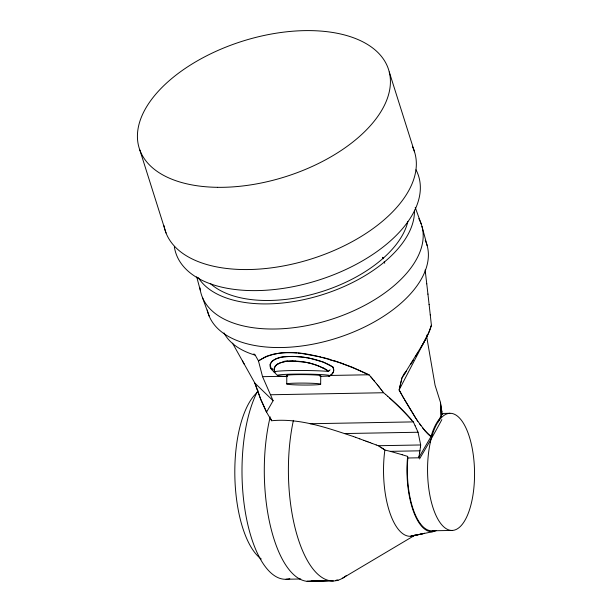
<?xml version="1.0" encoding="UTF-8"?>
<svg xmlns="http://www.w3.org/2000/svg" width="612" height="612" viewBox="0 0 612 612"><rect width="100%" height="100%" fill="white"/><g stroke="black" fill="none" stroke-linecap="round" stroke-linejoin="round"><path stroke-width="0.92" d="M286.745 383.915L286.806 375.439M320.657 384.252A16.975 0.972 0.4 0 0 296.147 383.15A16.975 0.972 0.4 0 0 294.326 384.818A16.975 0.972 0.4 0 0 320.657 384.252L320.742 375.753M292.59 361.003C286.156 361.057 272.753 362.166 274.451 371.415M442.155 413.995L441.367 408.173M416.305 428.354L418.057 432.24L420.681 444.962L420.475 446.814M420.475 446.798L419.618 453.01M441.367 408.181L440.449 402.306L435.063 385.231L426.725 336.906L426.939 335.047M419.61 453.025L418.883 456.934M418.883 456.942L418.715 457.799L407.852 457.998L407.623 456.376L402.222 454.747M430.259 314.836L431.406 325.27L429.907 329.99A58.729 5.936 -56.1 0 1 422.869 344.112L401.962 377.941L401.418 380.205M431.406 325.27L428.561 333.081A58.232 5.898 -56.1 0 1 422.387 344.969L420.352 348.526M399.644 387.656L399.108 389.951L402.053 395.268M399.636 387.717L399.827 386.891M399.804 386.968L400.003 386.134M399.98 386.218L400.179 385.376M400.156 385.468L400.363 384.619M400.34 384.719L400.539 383.869M400.516 383.969L400.715 383.12M400.692 383.219L400.898 382.37M400.875 382.469L401.074 381.628M401.051 381.72L401.25 380.886M401.235 380.962L401.434 380.144M401.594 379.455L401.778 378.698M333.494 371.545L332.293 373.634L329.631 375.76M401.962 377.941L404.578 372.915M426.725 336.906L399.108 389.951L401.074 393.508M253.873 353.851L255.235 355.159L258.471 360.912L262.556 376.671L273.105 400.722L266.541 412.128L271.598 420.742C299.857 417.988 327.114 427.887 353.598 436.586M418.715 457.799L431.032 436.524A58.576 23.485 89 0 1 441.13 417.124A85.718 34.364 89 0 0 440.563 404.165L440.449 402.306M418.164 352.252L415.823 356.153M413.322 360.223L410.683 364.454M406.467 371.056L403.492 375.615M330.044 369.786L329.508 370.321M329.225 370.597L328.376 371.43A29.713 1.706 0.4 0 0 291.878 370.558A29.713 1.706 0.4 0 0 274.865 372.387C262.143 363.796 277.618 356.085 286.118 356.674M272.21 361.026L270.16 364.247L270.955 368.087A41.616 14.52 8.4 0 0 272.753 369.22M272.524 360.766L275.53 359.037L280.204 357.569M329.18 376.043L329.623 375.76M329.103 376.089L320.489 376.38M342.299 578.363L415.158 535.049M266.021 356.452L258.471 360.912C283.784 344.51 316.764 355.656 343.08 363.681M266.817 356.13L273.143 354.256L279.6 353.193A41.639 14.527 8.3 0 1 286.982 352.734A41.96 14.642 8.4 0 1 296.598 353.025M280.908 362.679L281.474 362.495M413.268 535.768L424.613 533.289L410.652 536.265L434.183 531.392M280.832 357.439C292.046 355.358 303.651 356.674 314.644 359.374M286.745 356.62L292.689 356.429M311.615 581.171L331.306 580.482L307.117 581.316L333.379 580.964M262.556 376.671L287.671 376.219M330.067 375.462L369.051 374.766L372.823 379.249M270.856 394.755L383.617 392.736L385.736 394.541M441.719 413.46L449.851 413.307M310.116 423.741L413.329 421.89L415.127 425.776M345.237 433.541L418.057 432.24M376.227 444.955L378.293 445.727L420.681 444.962M383.227 448.902L385.208 450.118L390.311 451.35L420 450.814M286.056 579.258L300.76 578.983M432.347 530.78L452.283 530.436M291.947 361.011L305.541 362.235A27.356 10.679 9.5 0 1 308.593 362.885M293.492 356.436L302.221 357.048M298.006 353.139L300.836 353.415M302.267 353.575L320.795 356.964M302.971 357.148L307.346 357.806M304.677 362.082L303.284 361.853A27.211 10.266 9.5 0 0 300.002 361.447A28.588 10.94 9.6 0 0 295.367 361.065M308.157 357.943L309.626 358.227M305.403 362.212C313.512 363.819 321.698 366.404 328.376 371.43M310.353 358.38L323.274 362.12L332.859 366.978A41.616 14.52 8.4 0 1 333.494 371.545M441.573 413.735L442.17 413.888M322.18 357.301L326.28 358.372M315.432 359.581L316.832 359.971M390.311 451.35L402.237 454.747M327.627 358.739L330.289 359.496M317.521 360.17L321.461 361.447M334.221 360.69L352.022 367.116L369.051 374.766M355.58 437.312L359.825 438.873M353.514 436.555L355.679 437.351M363.842 440.349L366.014 441.153M359.711 438.835L363.949 440.395M367.973 441.879L370.122 442.675M365.907 441.114L368.064 441.918M322.149 361.692L324.016 362.411M372.104 443.409L376.25 444.962M370.038 442.644L372.165 443.44M324.628 362.656L328.59 364.469M329.126 364.744L332.859 366.978M378.293 445.727L379.547 446.531M379.524 446.515L379.968 446.791M379.937 446.775L381.207 447.594M381.582 447.831L383.25 448.925M381.169 447.571L382.033 448.122M382.439 448.389L382.844 448.657M383.632 449.17L384.038 449.438M385.69 394.503L387.809 396.354M387.733 396.293L391.864 399.988A432.516 188.817 11.2 0 1 411.692 420.069A442.683 193.254 11.2 0 0 395.673 403.538L389.76 398.091M273.105 400.722L254.875 383.12L232.506 343.141M274.092 372.035L277.458 375.431M411.715 420.069L413.329 421.89M370.918 376.969L371.844 378.078M372.769 379.188L375.592 382.615M373.695 380.304L374.613 381.421M375.531 382.546L376.502 383.739M376.441 383.67L377.413 384.864M377.352 384.795L379.211 387.113M378.262 385.92L380.106 388.238M380.06 388.184L380.985 389.362M422.502 427.742L427.467 433.495A76.668 30.738 89 0 0 431.032 436.547L425.08 430.909L417.889 421.37M380.955 389.324L381.873 390.487M381.85 390.456L382.745 391.611M382.737 391.596L383.617 392.736M420.934 425.669L419.411 423.558M416.397 419.144L417.897 421.377M416.902 419.901L417.392 420.635M415.9 418.394L416.405 419.166M415.923 418.432L404.762 400.064M415.441 417.698L402.872 396.721M404.012 398.756L401.931 395.038M242.482 360.988L244.448 364.515M415.12 425.768L416.305 428.362M274.566 371.736L274.865 372.387A33.698 13.082 9.5 0 1 274.1 369.181M382.745 257.308L383.319 258.761M271.598 420.742L270.856 418.807M415.204 207.353L421.232 224.023M202.381 297.317L209.22 316.205M389.263 71.979L414.492 151.753M139.827 150.001L166.051 233.011M421.966 226.371L427.176 245.664M384.29 261.745L384.497 262.502M196.666 276.754L200.361 290.501M384.856 449.981L384.864 450.042A63.671 25.528 89 0 0 390.142 513.56A63.671 25.528 89 0 0 414.821 535.148M441.78 411.05L441.879 411.761M425.133 269.969L425.547 273.442M425.539 273.38L426.755 283.853M426.74 283.67L427.949 294.234M427.926 294.02L429.119 304.6M429.104 304.416L430.274 314.943M314.277 580.528A106.962 42.886 89 0 1 271.85 531.729A106.962 42.886 89 0 1 270.198 416.879M346.438 575.456A106.962 42.886 89 0 1 299.084 541.582A106.962 42.886 89 0 1 293.408 420.352M436.042 530.719A59.479 23.845 89 0 1 407.623 456.376M434.237 530.466A58.576 23.485 89 0 1 407.852 457.998M440.456 416.91A52.364 2.593 -60.8 0 1 438.238 421.913M442.094 414.11A52.303 2.93 -59.3 0 1 442.736 414.469M440.495 403.232A89.245 35.779 89 0 1 441.168 417.124M441.856 419.587A57.084 2.31 -59.3 0 1 419.495 458.946M289.805 578.707A104.415 41.861 89 0 1 245.374 512.374A104.415 41.861 89 0 1 257.935 390.54M261.27 559.008A87.439 35.052 89 0 1 234.863 476.832A87.439 35.052 89 0 1 257.453 392.261M382.844 257.43A33.698 30.608 69.9 0 1 383.181 258.264M384.29 261.592A33.698 30.608 69.9 0 1 384.726 263.259M286.401 376.61A26.316 1.507 0.4 0 1 281.788 374.613A26.316 1.507 0.4 0 1 315.058 374.315A26.316 1.507 0.4 0 1 328.881 376.235M332.599 366.963A39.573 13.885 8.6 0 1 330.365 375.546M323.22 367.843A33.721 13.219 9.2 0 1 328.736 371.392M272.325 369.105A39.573 13.908 8.1 0 1 270.818 368.103M287.242 375.692A16.975 0.979 0.5 0 1 304.853 374.628A16.975 0.979 0.5 0 1 319.678 376.066M309.94 363.207A31.296 12.164 9.6 0 1 322.792 367.965M308.647 362.801A32.413 12.798 9.5 0 1 310.001 363.13M292.559 360.973A26.523 10.542 9.9 0 1 295.344 361.026M288.306 361.233A26.523 10.496 9.8 0 1 291.327 361.049M283.8 361.44A28.68 11.429 10 0 1 287.762 360.797M282.384 362.212A27.211 10.396 9.2 0 1 284.335 361.753M281.704 362.61A31.648 12.033 9 0 1 282.645 362.342M279.026 363.39A27.318 10.649 9.8 0 1 280.854 362.656M278.123 363.995A32.551 12.523 9.2 0 1 279.194 363.452M274.191 369.189A31.296 12.255 10.1 0 1 277.764 363.865M342.743 363.811A157.659 54.629 8.5 0 1 368.5 374.873M425.225 240.309A114.628 62.332 -17.5 0 1 337.09 338.008A114.628 62.332 -17.5 0 1 207.307 310.047M418.792 218.629A115.454 62.784 -17.5 0 1 330.48 319.648A115.454 62.784 -17.5 0 1 199.963 287.762M414.431 210.153A114.39 62.202 -17.5 0 1 321.843 294.869A114.39 62.202 -17.5 0 1 198.273 277.557M407.844 221.582A108.661 59.089 -17.5 0 1 321.575 291.695A108.661 59.089 -17.5 0 1 210.65 283.8M255.235 355.159A105.937 57.605 -17.5 0 1 223.992 332.928M412.389 146.52A130.739 71.091 -17.5 0 1 311.845 258.792A130.739 71.091 -17.5 0 1 163.955 225.591M415.992 169.784A127.342 69.248 -17.5 0 1 318.577 280.128A127.342 69.248 -17.5 0 1 174.336 246.72M329.96 359.718A93.437 32.872 8.2 0 1 333.861 360.896M337.878 580.253L336.011 580.314L337.878 580.253M266.541 412.128L260.888 399.705L254.875 383.12L260.49 398.703L266.541 412.128M430.282 442.591A58.576 23.485 89 0 0 451.947 530.436A58.576 23.485 89 0 0 470.965 442.583A58.576 23.485 89 0 0 430.282 442.591M217.627 187.326A130.739 71.091 -17.5 0 0 389.025 71.084A130.739 71.091 -17.5 0 0 185.115 68.498A130.739 71.091 -17.5 0 0 217.627 187.326"/></g></svg>
